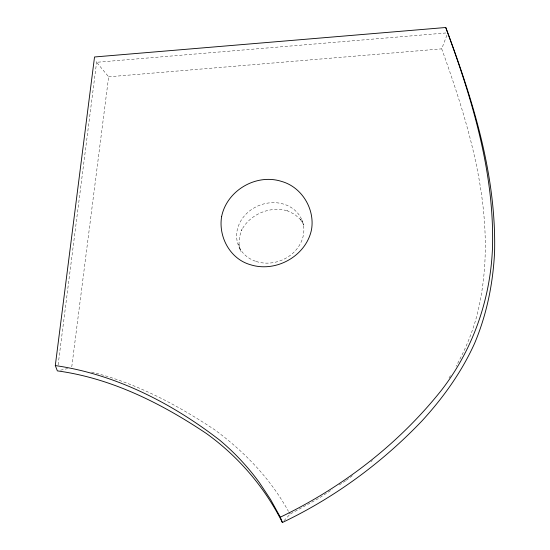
<?xml version="1.0" encoding="UTF-8"?>
<svg xmlns="http://www.w3.org/2000/svg" width="550" height="550" viewBox="0 0 550 550"><rect width="100%" height="100%" fill="white"/><g stroke="black" fill="none" stroke-linecap="round" stroke-linejoin="round"><path stroke-width="0.41" stroke-dasharray="2.75 2.06" d="M58.121 364.911L96.594 62.294L95.707 60.019M71.768 366.836L108.646 76.808L96.594 62.294L446.098 32.959M446.896 35.221L441.712 48.847C472.216 133.774 499.998 226.621 476.554 316.855A244.124 211.42 -21.2 0 1 456.06 366.259M284.027 520.699L290.091 514.106L318.12 498.706L332.228 489.534M346.308 480.301L353.836 474.602M370.941 461.636L372.309 460.604M339.274 484.949L345.62 480.824M60.541 370.171L67.691 368.576M108.646 76.808L441.712 48.847M91.534 372.096C135.816 382.876 176.791 404.621 214.562 429.701C244.351 451.557 270.504 478.665 288.351 511.204M288.791 511.933L290.091 514.106M301.812 219.773L303.868 225.087L299.791 218.481L300.637 219.629L294.621 214.308L287.121 210.712L288.09 211.042C270.476 205.583 249.927 214.019 241.45 230.443L241.966 229.494L239.326 237.311L238.961 245.286L238.81 243.849L240.735 251.35L238.673 246.036M450.505 375.629A244.124 211.42 -21.2 0 1 448.697 378.476M256.121 261.456A34.196 29.611 -21.2 0 0 303.738 227.274A34.196 29.611 -21.2 0 0 250.869 209.976A34.196 29.611 -21.2 0 0 256.121 261.456"/><path stroke-width="0.82" d="M55.302 365.564L94.531 56.98L445.748 27.5C472.615 99.268 496.43 174.556 494.581 252.044C493.047 283.394 486.812 314.421 474.574 343.393C461.649 372.041 443.224 397.698 422.063 420.819C382.085 462.736 334.702 497.578 282.377 522.5C264.736 487.245 238.446 456.569 206.456 433.544C161.542 403.439 111.492 378.228 57.365 370.879L55.302 365.564C115.61 374.316 171.847 403.143 219.649 440.117A299.42 259.304 -21.2 0 1 259.552 482.879L270.538 499.462L280.314 517.186L282.377 522.5M280.314 517.186C342.389 487.348 398.413 444.263 441.396 390.301C473.172 349.312 490.779 298.485 492.525 246.737C494.395 171.167 471.584 97.659 445.748 27.5M221.623 216.569C218.219 236.768 230.079 258.933 250.319 264.681C275.859 272.917 306.144 256.087 311.527 229.577C315.047 209.048 301.84 187.096 281.627 181.438C256.266 173.229 226.861 190.458 221.623 216.569"/></g></svg>
